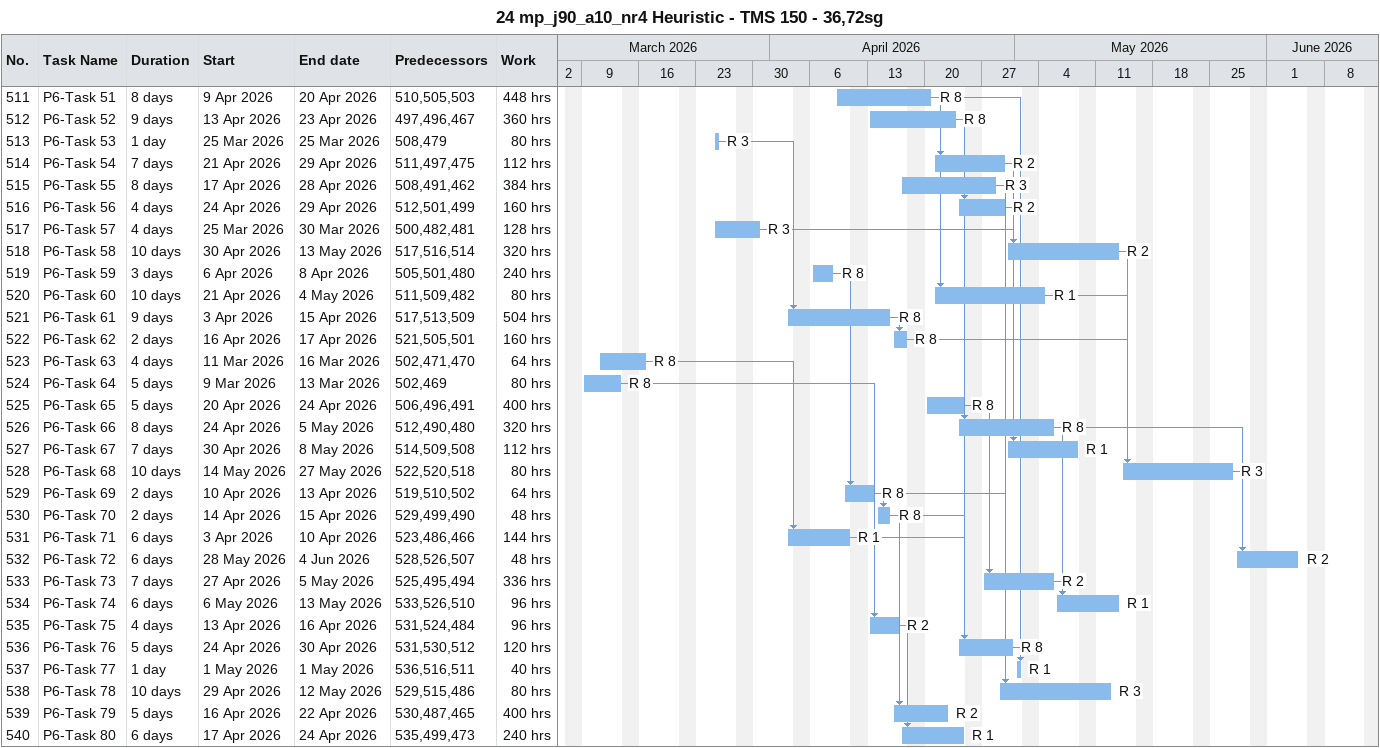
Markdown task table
24 mp_j90_a10_nr4 Heuristic - TMS 150 - 36,72sg

| ID | Task | Duration | Start | Finish | Predecessors | Resources | Work (h) |
|---|---|---|---|---|---|---|---|
| 511 | P6-Task 51 | 8d | 2026-04-09 | 2026-04-20 | 510, 505, 503 | R 8 | 448 |
| 512 | P6-Task 52 | 9d | 2026-04-13 | 2026-04-23 | 497, 496, 467 | R 8 | 360 |
| 513 | P6-Task 53 | 1d | 2026-03-25 | 2026-03-25 | 508, 479 | R 3 | 80 |
| 514 | P6-Task 54 | 7d | 2026-04-21 | 2026-04-29 | 511, 497, 475 | R 2 | 112 |
| 515 | P6-Task 55 | 8d | 2026-04-17 | 2026-04-28 | 508, 491, 462 | R 3 | 384 |
| 516 | P6-Task 56 | 4d | 2026-04-24 | 2026-04-29 | 512, 501, 499 | R 2 | 160 |
| 517 | P6-Task 57 | 4d | 2026-03-25 | 2026-03-30 | 500, 482, 481 | R 3 | 128 |
| 518 | P6-Task 58 | 10d | 2026-04-30 | 2026-05-13 | 517, 516, 514 | R 2 | 320 |
| 519 | P6-Task 59 | 3d | 2026-04-06 | 2026-04-08 | 505, 501, 480 | R 8 | 240 |
| 520 | P6-Task 60 | 10d | 2026-04-21 | 2026-05-04 | 511, 509, 482 | R 1 | 80 |
| 521 | P6-Task 61 | 9d | 2026-04-03 | 2026-04-15 | 517, 513, 509 | R 8 | 504 |
| 522 | P6-Task 62 | 2d | 2026-04-16 | 2026-04-17 | 521, 505, 501 | R 8 | 160 |
| 523 | P6-Task 63 | 4d | 2026-03-11 | 2026-03-16 | 502, 471, 470 | R 8 | 64 |
| 524 | P6-Task 64 | 5d | 2026-03-09 | 2026-03-13 | 502, 469 | R 8 | 80 |
| 525 | P6-Task 65 | 5d | 2026-04-20 | 2026-04-24 | 506, 496, 491 | R 8 | 400 |
| 526 | P6-Task 66 | 8d | 2026-04-24 | 2026-05-05 | 512, 490, 480 | R 8 | 320 |
| 527 | P6-Task 67 | 7d | 2026-04-30 | 2026-05-08 | 514, 509, 508 | R 1 | 112 |
| 528 | P6-Task 68 | 10d | 2026-05-14 | 2026-05-27 | 522, 520, 518 | R 3 | 80 |
| 529 | P6-Task 69 | 2d | 2026-04-10 | 2026-04-13 | 519, 510, 502 | R 8 | 64 |
| 530 | P6-Task 70 | 2d | 2026-04-14 | 2026-04-15 | 529, 499, 490 | R 8 | 48 |
| 531 | P6-Task 71 | 6d | 2026-04-03 | 2026-04-10 | 523, 486, 466 | R 1 | 144 |
| 532 | P6-Task 72 | 6d | 2026-05-28 | 2026-06-04 | 528, 526, 507 | R 2 | 48 |
| 533 | P6-Task 73 | 7d | 2026-04-27 | 2026-05-05 | 525, 495, 494 | R 2 | 336 |
| 534 | P6-Task 74 | 6d | 2026-05-06 | 2026-05-13 | 533, 526, 510 | R 1 | 96 |
| 535 | P6-Task 75 | 4d | 2026-04-13 | 2026-04-16 | 531, 524, 484 | R 2 | 96 |
| 536 | P6-Task 76 | 5d | 2026-04-24 | 2026-04-30 | 531, 530, 512 | R 8 | 120 |
| 537 | P6-Task 77 | 1d | 2026-05-01 | 2026-05-01 | 536, 516, 511 | R 1 | 40 |
| 538 | P6-Task 78 | 10d | 2026-04-29 | 2026-05-12 | 529, 515, 486 | R 3 | 80 |
| 539 | P6-Task 79 | 5d | 2026-04-16 | 2026-04-22 | 530, 487, 465 | R 2 | 400 |
| 540 | P6-Task 80 | 6d | 2026-04-17 | 2026-04-24 | 535, 499, 473 | R 1 | 240 |
